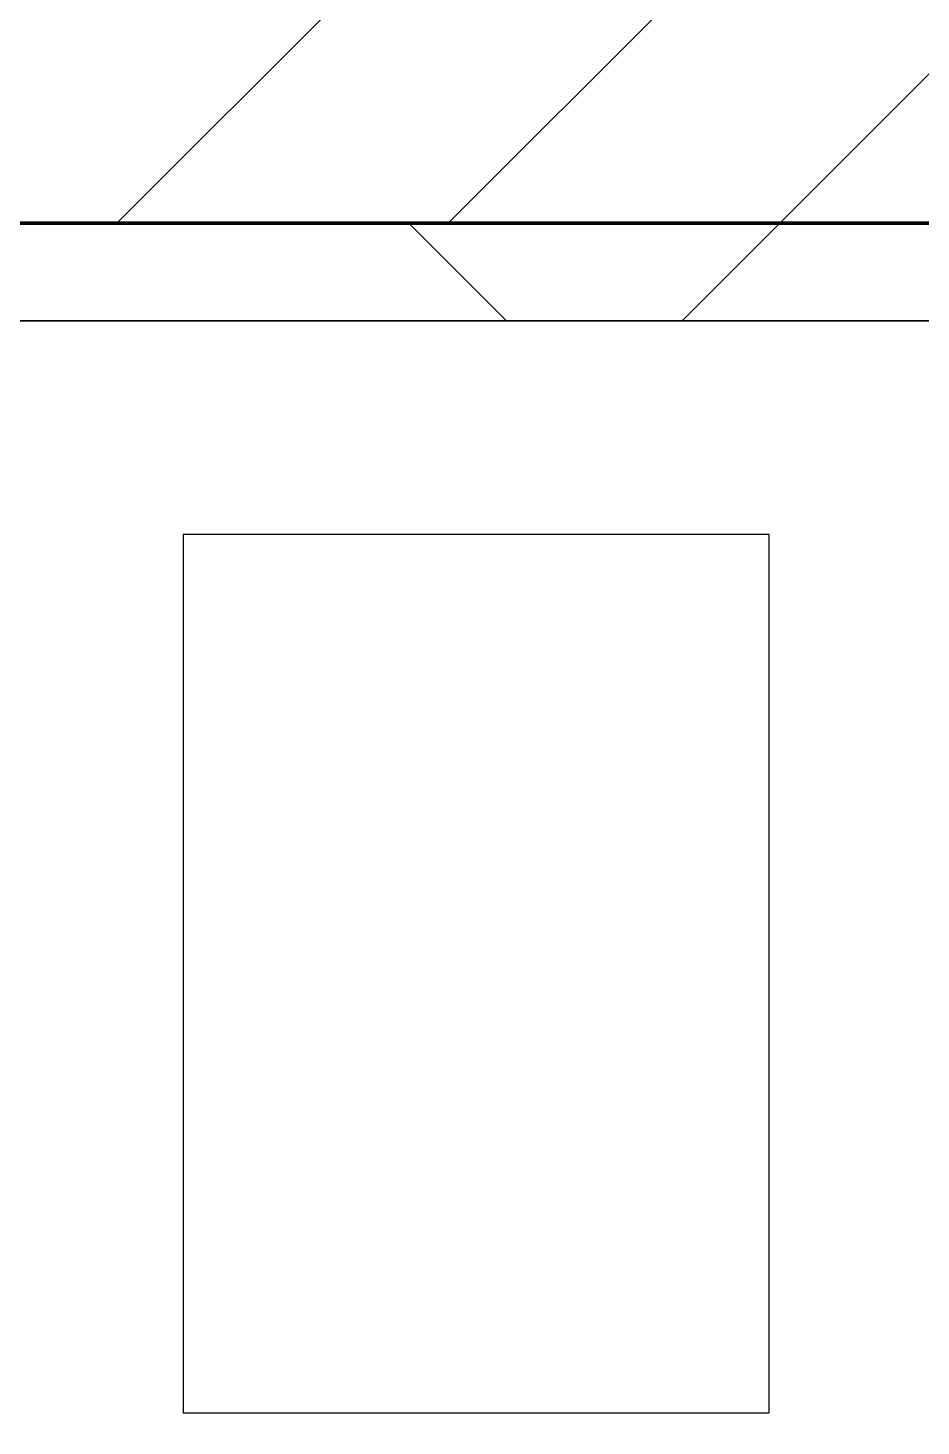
# Model space of a CAD drawing. Header units: millimetres. Extents: x -794868 to -715506, y -16735 to 22434.
# Drawn here: x -729812 to -729355, y 7328 to 8044 of the extents above; entities that cross this region are included whole.
import ezdxf
from ezdxf.xclip import XClip

# ---------------------------------------------------------------- set-up
doc = ezdxf.new("R2010")
doc.units = ezdxf.units.MM
doc.header["$XCLIPFRAME"] = 0
doc.layers.add('000 - WIPEOUT', color=250, linetype='Continuous')
doc.layers.add('A11_ALU.SOLID SHEET', color=2, linetype='Continuous')
for name, color, linetype, lineweight in [('A-GLAZ-CURT', 2, 'Continuous', 9), ('A-WALL', 5, 'Continuous', 35), ('A-WALL-FNSH', 2, 'Continuous', 35), ('A-WALL-PATT', 1, 'Continuous', 35)]:
    doc.layers.add(name, color=color, linetype=linetype, lineweight=lineweight)

# ---------------------------------------------------------------- blocks, each defined once
blk = doc.blocks.new('PPLS-PP19_Custom Tile Pattern - Custom Tile Pattern-V47-4262-01 ENLARGED UPPER PLATFORM LEVEL - REFLECTED CEILING PLAN - SHEET 3')
at = {"layer": 'A-GLAZ-CURT'}
for p, q in [((-300, 0), (300, 0)), ((300, 0), (-300, 0)), ((230.06, 0), (300, 0)), ((-300, -50), (300, -50)), ((300, -50), (-300, -50))]:
    blk.add_line(p, q, dxfattribs=at)
for points, knots in [([(171.51, 0), (176.48, 0), (193.23, 0), (201.73, 0), (208.81, 0), (213.9, 0), (241.96, 0), (266.73, 0), (281.71, 0), (291.71, 0), (296.52, 0), (297.86, 0), (298.09, 0)], [-7971.819559, -7971.819559, -7971.819559, -7971.819559, -7784.112253, -7606.717214, -7289.299508, -7042.621073, -6582.165592, -6068.460911, -5766.029927, -5566.724884, -5280.360606, -5199.253518, -5199.253518, -5199.253518, -5199.253518]), ([(300, 0), (286.53, 0), (254.22, 0), (210.58, 0), (186.51, 0), (177.41, 0)], [-285.253232, -285.253232, -285.253232, -285.253232, -244.693688, -187.987675, -154.190936, -154.190936, -154.190936, -154.190936]), ([(300, 0), (288.22, 0), (262, 0), (230.43, 0), (219.94, 0), (219.02, 0)], [-12528.858583, -12528.858583, -12528.858583, -12528.858583, -11905.454923, -11162.864862, -10856.732305, -10856.732305, -10856.732305, -10856.732305]), ([(284.76, 0), (284.76, 0), (285.09, 0), (287.47, 0), (293.59, 0), (297.76, 0), (300, 0)], [-4110.630118, -4110.630118, -4110.630118, -4110.630118, -4053.389046, -3959.664717, -3862.421465, -3746.95702, -3746.95702, -3746.95702, -3746.95702]), ([(297.38, 0), (295.84, 0), (291.62, 0), (285.38, 0), (284.87, 0)], [-4803.172655, -4803.172655, -4803.172655, -4803.172655, -4358.271401, -4143.037883, -4143.037883, -4143.037883, -4143.037883])]:
    blk.add_open_spline(points, degree=3, knots=knots, dxfattribs=at)
blk = doc.blocks.new('PPLS-PP19_Custom Tile Pattern - Custom Tile Pattern-V48-4262-01 ENLARGED UPPER PLATFORM LEVEL - REFLECTED CEILING PLAN - SHEET 3')
at = {"layer": 'A-GLAZ-CURT'}
for p, q in [((-300, 0), (300, 0)), ((300, 0), (-300, 0)), ((-293.07, 0), (-287.36, 0)), ((-287.36, 0), (-293.07, 0)), ((-287, 0), (-275.75, 0)), ((-275.75, 0), (-287, 0)), ((-222.32, 0), (-205, 0)), ((-205, 0), (-222.32, 0)), ((-300, -50), (300, -50)), ((300, -50), (-300, -50))]:
    blk.add_line(p, q, dxfattribs=at)
at = {"layer": 'A-GLAZ-CURT', "flags": 128}
for points in [[(-300, 0), (-291.56, 0), (-283.3, 0), (-275.2, 0), (-267.26, 0), (-259.45, 0), (-251.77, 0), (-244.2, 0), (-236.74, 0), (-229.36, 0), (-222.06, 0), (-214.83, 0), (-207.71, 0), (-200.76, 0), (-194.02, 0), (-187.54, 0), (-181.38, 0), (-175.58, 0), (-170.25, 0), (-165.64, 0), (-162.01, 0), (-159.53, 0), (-157.46, 0), (-154.52, 0), (-149.42, 0), (-141.84, 0), (-132.81, 0), (-126.08, 0)], [(-151.61, 0), (-155.53, 0), (-160.27, 0), (-164.95, 0), (-169.65, 0), (-174.47, 0), (-179.49, 0), (-184.81, 0), (-190.44, 0), (-196.37, 0), (-202.58, 0), (-209.04, 0), (-215.73, 0), (-222.63, 0), (-229.72, 0), (-236.97, 0), (-244.39, 0), (-251.96, 0), (-259.67, 0), (-267.51, 0), (-275.48, 0), (-283.55, 0), (-291.73, 0), (-300, 0)], [(-125.17, 0), (-128.55, 0), (-134.16, 0), (-140.03, 0), (-145.5, 0), (-150.63, 0)]]:
    blk.add_lwpolyline(points, dxfattribs=at)
at = {"layer": 'A-GLAZ-CURT'}
for points in [[(-300, 0), (-295.85, 0), (-291.72, 0), (-287.63, 0)], [(-83.71, 0), (-84.53, 0), (-85.34, 0), (-86.16, 0)], [(-39.84, 0), (-39.08, 0), (-38.11, 0), (-37.36, 0)], [(-22.56, 0), (-20.44, 0), (-18.2, 0), (-16.02, 0)], [(-13, 0), (-13.74, 0), (-14.64, 0), (-15.78, 0)], [(24.49, 0), (25.23, 0), (25.72, 0), (26.04, 0)], [(80.35, 0), (79.57, 0), (78.27, 0), (76.63, 0)], [(84.06, 0), (83.48, 0), (82.41, 0), (81.72, 0)]]:
    blk.add_open_spline(points, degree=3, dxfattribs=at)
for points, knots in [([(-152.67, 0), (-171.19, 0), (-210.79, 0), (-262.56, 0), (-294.48, 0), (-300, 0)], [-16636.165947, -16636.165947, -16636.165947, -16636.165947, -15131.813646, -13729.592194, -13439.944408, -13439.944408, -13439.944408, -13439.944408]), ([(-287.34, 0), (-276.41, 0), (-233.31, 0), (-189.1, 0), (-159.23, 0), (-151.58, 0)], [-5096.083337, -5096.083337, -5096.083337, -5096.083337, -4502.809032, -2700.551212, -2012.823282, -2012.823282, -2012.823282, -2012.823282]), ([(-137.88, 0), (-140.56, 0), (-147.66, 0), (-147.69, 0), (-158.72, 0), (-174.02, 0), (-185.59, 0), (-209.77, 0), (-232.01, 0), (-255.22, 0), (-262.59, 0), (-264.9, 0), (-265.4, 0)], [-3187.727384, -3187.727384, -3187.727384, -3187.727384, -2919.378265, -2477.344047, -2237.412286, -2029.680487, -1755.085331, -1400.429864, -858.079193, -543.655514, -208.940337, 0, 0, 0, 0]), ([(-258.6, 0), (-257.91, 0), (-254.26, 0), (-241.25, 0), (-225.99, 0), (-213.1, 0), (-200.2, 0), (-185.8, 0), (-171.77, 0), (-158.7, 0), (-157.22, 0)], [-5722.54675, -5722.54675, -5722.54675, -5722.54675, -5657.471696, -5413.335975, -5017.494783, -4832.723979, -4666.091899, -4349.945572, -4000.813434, -3840.635403, -3840.635403, -3840.635403, -3840.635403]), ([(-133.82, 0), (-135.51, 0), (-137.8, 0), (-149.31, 0), (-162.01, 0), (-177.91, 0), (-199.46, 0), (-216.65, 0), (-231.26, 0), (-233.46, 0), (-234, 0)], [-2731.647847, -2731.647847, -2731.647847, -2731.647847, -2418.507304, -2308.929706, -2113.765672, -1763.376603, -1422.553702, -978.033455, -846.069444, -682.911962, -682.911962, -682.911962, -682.911962]), ([(-233.49, 0), (-233.44, 0), (-232.38, 0), (-230.74, 0), (-225.3, 0), (-223.63, 0)], [-455.274641, -455.274641, -455.274641, -455.274641, -440.605512, -119.536984, 0, 0, 0, 0]), ([(-223.63, 0), (-219.39, 0), (-206.17, 0), (-188.58, 0), (-169.02, 0), (-157.93, 0), (-152.01, 0)], [-5463.295695, -5463.295695, -5463.295695, -5463.295695, -5161.076232, -4739.070012, -4465.409639, -4149.119819, -4149.119819, -4149.119819, -4149.119819]), ([(-84.49, 0), (-97.88, 0), (-119.76, 0), (-145.82, 0), (-151.59, 0)], [-18863.835505, -18863.835505, -18863.835505, -18863.835505, -17136.203329, -16665.498151, -16665.498151, -16665.498151, -16665.498151]), ([(-151.59, 0), (-145.94, 0), (-136.73, 0), (-127.33, 0), (-124.19, 0), (-123.43, 0), (-123.28, 0)], [-4141.696465, -4141.696465, -4141.696465, -4141.696465, -3839.893365, -3647.167523, -3488.92562, -3439.852845, -3439.852845, -3439.852845, -3439.852845]), ([(-151.06, 0), (-150.06, 0), (-147.11, 0), (-143.57, 0), (-138.62, 0)], [-3456.571863, -3456.571863, -3456.571863, -3456.571863, -3371.022232, -3227.460399, -3227.460399, -3227.460399, -3227.460399]), ([(-151.03, 0), (-140.01, 0), (-124.96, 0), (-110.8, 0), (-99.5, 0), (-91.46, 0)], [-1996.172939, -1996.172939, -1996.172939, -1996.172939, -1002.059161, -460.363443, 0, 0, 0, 0]), ([(-118.78, 0), (-121.86, 0), (-126.28, 0), (-136.96, 0), (-147.46, 0), (-150.03, 0), (-150.57, 0)], [-5938.474035, -5938.474035, -5938.474035, -5938.474035, -5700.061948, -5508.838257, -5298.784692, -5196.16478, -5196.16478, -5196.16478, -5196.16478]), ([(-150.34, 0), (-150.07, 0), (-147.75, 0), (-142.6, 0), (-127.26, 0), (-107.3, 0), (-94.05, 0), (-85.05, 0), (-83.82, 0)], [-4948.728362, -4948.728362, -4948.728362, -4948.728362, -4883.323924, -4440.880425, -4054.690705, -3793.097032, -3402.597032, -3340.391645, -3340.391645, -3340.391645, -3340.391645]), ([(-84.2, 0), (-92.34, 0), (-112.04, 0), (-130.52, 0), (-147.74, 0), (-149.07, 0)], [-7439.669089, -7439.669089, -7439.669089, -7439.669089, -7004.680444, -6449.282163, -6277.220794, -6277.220794, -6277.220794, -6277.220794]), ([(-148.23, 0), (-146.94, 0), (-140.15, 0), (-137.28, 0), (-133.93, 0), (-128.78, 0), (-126.5, 0)], [-6162.058746, -6162.058746, -6162.058746, -6162.058746, -6017.569127, -5560.701257, -5364.112219, -5231.017328, -5231.017328, -5231.017328, -5231.017328]), ([(-86.16, 0), (-91.37, 0), (-104.13, 0), (-122.65, 0), (-139.03, 0), (-146.11, 0), (-146.95, 0)], [-1681.3698, -1681.3698, -1681.3698, -1681.3698, -1374.161226, -945.742622, -741.901385, -489.130243, -489.130243, -489.130243, -489.130243]), ([(-146.69, 0), (-146.59, 0), (-145.49, 0), (-135.69, 0), (-128.29, 0), (-125.15, 0)], [-420.34245, -420.34245, -420.34245, -420.34245, -406.956646, -290.263673, 0, 0, 0, 0]), ([(-127.41, 0), (-131.63, 0), (-133.16, 0), (-134.09, 0), (-134.15, 0)], [-8540.990293, -8540.990293, -8540.990293, -8540.990293, -8266.114998, -8246.473386, -8246.473386, -8246.473386, -8246.473386]), ([(-134.15, 0), (-133.32, 0), (-130.31, 0), (-117.33, 0), (-92.04, 0), (-74.02, 0), (-62.74, 0), (-60.36, 0), (-59.97, 0)], [-7657.439573, -7657.439573, -7657.439573, -7657.439573, -7293.749979, -6839.55839, -6236.997189, -5713.340575, -5140.470607, -5006.787413, -5006.787413, -5006.787413, -5006.787413]), ([(-120.13, 0), (-120.14, 0), (-120.24, 0), (-121.3, 0), (-129.25, 0), (-133.82, 0)], [-2933.992132, -2933.992132, -2933.992132, -2933.992132, -2920.575025, -2840.280255, -2731.647847, -2731.647847, -2731.647847, -2731.647847]), ([(-113.43, 0), (-113.44, 0), (-113.96, 0), (-119.73, 0), (-125.43, 0), (-127.03, 0), (-127.41, 0)], [-328.499627, -328.499627, -328.499627, -328.499627, -282.672656, -98.539552, -24.539552, 0, 0, 0, 0]), ([(-126.5, 0), (-122.44, 0), (-108.71, 0), (-86.68, 0), (-63.44, 0), (-54.4, 0), (-48.53, 0), (-31, 0), (-23.16, 0), (-15.87, 0)], [-5231.017328, -5231.017328, -5231.017328, -5231.017328, -4994.692869, -4542.524482, -4008.285538, -3689.699207, -3546.54457, -3315.260113, -2874.092799, -2874.092799, -2874.092799, -2874.092799]), ([(-125.15, 0), (-124.93, 0), (-121.96, 0), (-113.01, 0), (-98.9, 0), (-90.18, 0), (-84.15, 0), (-83.89, 0)], [-3362.7396, -3362.7396, -3362.7396, -3362.7396, -3342.215224, -3074.362186, -2902.289527, -2605.247022, -2592.111775, -2592.111775, -2592.111775, -2592.111775]), ([(-122.08, 0), (-122.01, 0), (-121.69, 0), (-121.2, 0), (-120.88, 0)], [-3136.336417, -3136.336417, -3136.336417, -3136.336417, -3110.304437, -3035.164275, -3035.164275, -3035.164275, -3035.164275]), ([(-84.85, 0), (-92.14, 0), (-101.89, 0), (-114.02, 0), (-117.28, 0), (-118.78, 0)], [-618.591045, -618.591045, -618.591045, -618.591045, -229.489605, -116.330425, 0, 0, 0, 0]), ([(-117.74, 0), (-117.19, 0), (-114.78, 0), (-113.43, 0), (-113.43, 0)], [-821.249067, -821.249067, -821.249067, -821.249067, -394.672656, -330.879064, -330.879064, -330.879064, -330.879064]), ([(-36.62, 0), (-36.62, 0), (-40.35, 0), (-44.32, 0), (-58.97, 0), (-85.2, 0), (-107.61, 0), (-116.56, 0), (-117.56, 0)], [-4069.478503, -4069.478503, -4069.478503, -4069.478503, -3858.647035, -3538.256648, -2842.901703, -2193.204658, -1433.981041, -985.49888, -985.49888, -985.49888, -985.49888]), ([(-115.82, 0), (-114.96, 0), (-110.41, 0), (-97.94, 0), (-87.91, 0), (-83.72, 0)], [-5724.064692, -5724.064692, -5724.064692, -5724.064692, -5430.283136, -5103.229623, -4877.901034, -4877.901034, -4877.901034, -4877.901034]), ([(9.32, 0), (9.08, 0), (7.65, 0), (2.57, 0), (-12.23, 0), (-25.64, 0), (-40, 0), (-56.24, 0), (-75.59, 0), (-94, 0), (-112.01, 0), (-114.94, 0), (-115.63, 0)], [-2922.926651, -2922.926651, -2922.926651, -2922.926651, -2882.788014, -2720.818881, -2518.50168, -2125.455881, -1792.521578, -1466.981642, -1208.454564, -789.402658, -501.969187, -243.577221, -243.577221, -243.577221, -243.577221]), ([(-91.46, 0), (-90.09, 0), (-84.7, 0), (-77.43, 0), (-72.73, 0), (-72.64, 0), (-72.64, 0)], [-19832.387487, -19832.387487, -19832.387487, -19832.387487, -19753.885894, -19541.04734, -19478.625389, -19471.062469, -19471.062469, -19471.062469, -19471.062469]), ([(-83.72, 0), (-78.51, 0), (-71.42, 0), (-65.93, 0), (-65.07, 0)], [-2589.188103, -2589.188103, -2589.188103, -2589.188103, -2322.099534, -2241.8264, -2241.8264, -2241.8264, -2241.8264]), ([(-72.93, 0), (-75.51, 0), (-79.28, 0), (-83.42, 0), (-83.71, 0)], [-19442.345229, -19442.345229, -19442.345229, -19442.345229, -18935.241197, -18897.793054, -18897.793054, -18897.793054, -18897.793054]), ([(-36.33, 0), (-36.43, 0), (-37.27, 0), (-45.02, 0), (-46.13, 0), (-60.59, 0), (-74.04, 0), (-81.82, 0), (-83.71, 0)], [-1855.773136, -1855.773136, -1855.773136, -1855.773136, -1810.870157, -1672.078046, -1405.135169, -1060.00838, -740.068933, -638.988113, -638.988113, -638.988113, -638.988113]), ([(-83.71, 0), (-79.88, 0), (-74.25, 0), (-68.41, 0), (-65.12, 0), (-63.63, 0)], [-3338.57263, -3338.57263, -3338.57263, -3338.57263, -3144.956779, -3050.982048, -2969.237017, -2969.237017, -2969.237017, -2969.237017]), ([(-26.75, 0), (-27.82, 0), (-36.18, 0), (-53.55, 0), (-71.04, 0), (-82.59, 0), (-83.71, 0)], [-8718.362214, -8718.362214, -8718.362214, -8718.362214, -8532.293389, -8073.216054, -7508.296369, -7448.502845, -7448.502845, -7448.502845, -7448.502845]), ([(-83.37, 0), (-82.02, 0), (-66.92, 0), (-42.53, 0), (-12.78, 0), (4.23, 0), (9.64, 0), (10.14, 0), (10.18, 0)], [-4871.544419, -4871.544419, -4871.544419, -4871.544419, -4799.173296, -4065.652676, -3589.737505, -3285.047089, -3066.359526, -3044.715262, -3044.715262, -3044.715262, -3044.715262]), ([(-29.03, 0), (-33.97, 0), (-43.74, 0), (-56.37, 0), (-71.66, 0), (-77.83, 0), (-82.66, 0), (-83.28, 0), (-83.28, 0)], [-2680.714891, -2680.714891, -2680.714891, -2680.714891, -2413.671296, -2161.752162, -2006.592567, -1646.621388, -1424.436217, -1393.971743, -1393.971743, -1393.971743, -1393.971743]), ([(-83.28, 0), (-83.28, 0), (-82.91, 0), (-76.14, 0), (-62.97, 0), (-48.14, 0), (-36.49, 0), (-33.57, 0), (-29.94, 0), (-28.57, 0)], [-1393.4169, -1393.4169, -1393.4169, -1393.4169, -1353.722004, -1274.333717, -1073.56893, -651.549973, -296.515819, -83.513472, 0, 0, 0, 0]), ([(-63.96, 0), (-64.13, 0), (-71.3, 0), (-78.3, 0), (-82.61, 0)], [-2171.769325, -2171.769325, -2171.769325, -2171.769325, -2007.031671, -1751.426875, -1751.426875, -1751.426875, -1751.426875]), ([(-66.39, 0), (-66.39, 0), (-63.63, 0), (-53.63, 0), (-34.42, 0), (-29.82, 0), (-29.19, 0)], [-2493.31794, -2493.31794, -2493.31794, -2493.31794, -2315.303971, -1809.437387, -963.711516, -666.19313, -666.19313, -666.19313, -666.19313]), ([(-15.84, 0), (-28.52, 0), (-48.62, 0), (-65.77, 0), (-66.37, 0), (-66.38, 0)], [-3663.710084, -3663.710084, -3663.710084, -3663.710084, -2981.410125, -2542.574734, -2498.224237, -2498.224237, -2498.224237, -2498.224237]), ([(-63.63, 0), (-61.49, 0), (-57.39, 0), (-54.49, 0), (-45.2, 0), (-40.79, 0), (-40.46, 0), (-40.44, 0)], [-2969.237017, -2969.237017, -2969.237017, -2969.237017, -2851.217951, -2734.127174, -2474.780881, -2410.990208, -2350.645972, -2350.645972, -2350.645972, -2350.645972]), ([(-58.83, 0), (-58.37, 0), (-57.29, 0), (-54.23, 0), (-46.33, 0), (-42.62, 0), (-41.76, 0)], [-4859.52896, -4859.52896, -4859.52896, -4859.52896, -4680.891996, -4469.85053, -4321.566175, -4270.495146, -4270.495146, -4270.495146, -4270.495146]), ([(-51.83, 0), (-51.83, 0), (-51.78, 0), (-47.4, 0), (-46.01, 0), (-40.22, 0), (-36.78, 0)], [-632.814994, -632.814994, -632.814994, -632.814994, -627.965721, -508.377888, -260.442412, 0, 0, 0, 0]), ([(76.63, 0), (74.8, 0), (67.65, 0), (53.52, 0), (37, 0), (24.07, 0), (12.82, 0), (-2.9, 0), (-20.62, 0), (-32.81, 0), (-44.85, 0), (-51.43, 0), (-51.79, 0)], [-3095.572228, -3095.572228, -3095.572228, -3095.572228, -2950.589685, -2634.532728, -2313.748533, -2106.613311, -1925.670641, -1617.263037, -1290.787923, -1039.307308, -819.71621, -644.910881, -644.910881, -644.910881, -644.910881]), ([(-41.76, 0), (-39.9, 0), (-37.72, 0), (-36.92, 0), (-36.77, 0)], [-4270.495146, -4270.495146, -4270.495146, -4270.495146, -4161.040818, -4106.245333, -4106.245333, -4106.245333, -4106.245333]), ([(-36.78, 0), (-32.43, 0), (-19.22, 0), (8.83, 0), (35.15, 0), (50.85, 0), (51.96, 0)], [-6191.144455, -6191.144455, -6191.144455, -6191.144455, -5862.463379, -5340.621928, -4573.028122, -4514.376165, -4514.376165, -4514.376165, -4514.376165]), ([(-36.29, 0), (-36.29, 0), (-34.66, 0), (-28.88, 0), (-26.95, 0), (-26.54, 0)], [-9150.272121, -9150.272121, -9150.272121, -9150.272121, -9057.163041, -8919.836787, -8834.607043, -8834.607043, -8834.607043, -8834.607043]), ([(-16, 0), (-18.2, 0), (-25.71, 0), (-34.76, 0), (-36.04, 0)], [-9532.07602, -9532.07602, -9532.07602, -9532.07602, -9424.652049, -9182.880979, -9182.880979, -9182.880979, -9182.880979]), ([(-33.34, 0), (-33.34, 0), (-32.93, 0), (-31.16, 0), (-30.52, 0)], [-2415.024266, -2415.024266, -2415.024266, -2415.024266, -2357.633367, -2323.618664, -2323.618664, -2323.618664, -2323.618664]), ([(70.61, 0), (66.16, 0), (55.8, 0), (39.61, 0), (24.74, 0), (2.64, 0), (-17.84, 0), (-30.57, 0), (-31.82, 0), (-32, 0)], [-4647.237329, -4647.237329, -4647.237329, -4647.237329, -4326.416877, -4098.545751, -3766.694881, -3333.063701, -2994.501669, -2698.150104, -2614.070998, -2614.070998, -2614.070998, -2614.070998]), ([(-30.76, 0), (-30.73, 0), (-29.99, 0), (-23.65, 0), (-16.2, 0), (-15.87, 0)], [-54176.191683, -54176.191683, -54176.191683, -54176.191683, -54157.274271, -53749.15266, -53730.622646, -53730.622646, -53730.622646, -53730.622646]), ([(-30.52, 0), (-27.11, 0), (-22.81, 0), (-17.73, 0), (-15.86, 0)], [-2323.618664, -2323.618664, -2323.618664, -2323.618664, -2142.497158, -2042.36781, -2042.36781, -2042.36781, -2042.36781]), ([(-15.83, 0), (-16.76, 0), (-19.79, 0), (-25.97, 0), (-29.52, 0), (-30.21, 0)], [-54974.522643, -54974.522643, -54974.522643, -54974.522643, -54789.006179, -54461.685999, -54290.791712, -54290.791712, -54290.791712, -54290.791712]), ([(8.33, 0), (8.19, 0), (7.18, 0), (0.32, 0), (-13.89, 0), (-24.92, 0), (-29.03, 0)], [-3574.286521, -3574.286521, -3574.286521, -3574.286521, -3526.962355, -3285.499107, -2903.012179, -2680.714891, -2680.714891, -2680.714891, -2680.714891]), ([(-28.98, 0), (-28.66, 0), (-27.39, 0), (-24.45, 0), (-22.56, 0)], [-166.548282, -166.548282, -166.548282, -166.548282, -102.06493, 0, 0, 0, 0]), ([(-28.57, 0), (-26.93, 0), (-20.29, 0), (-11.45, 0), (2.08, 0), (13.15, 0), (21.24, 0), (24.62, 0), (24.72, 0), (24.72, 0)], [-5361.429781, -5361.429781, -5361.429781, -5361.429781, -5261.36855, -5050.479954, -4785.90057, -4596.498881, -4445.288762, -4384.376941, -4376.041937, -4376.041937, -4376.041937, -4376.041937]), ([(-15.83, 0), (-15.71, 0), (-14.82, 0), (-11.36, 0), (-7.66, 0), (-6.6, 0), (-6.44, 0)], [-56350.276409, -56350.276409, -56350.276409, -56350.276409, -56344.022017, -56303.229861, -56166.290093, -56124.392176, -56124.392176, -56124.392176, -56124.392176]), ([(30.82, 0), (29.27, 0), (20.14, 0), (5.3, 0), (-8.71, 0), (-15.83, 0)], [-10462.034656, -10462.034656, -10462.034656, -10462.034656, -10363.088938, -9884.23066, -9534.874054, -9534.874054, -9534.874054, -9534.874054]), ([(31.18, 0), (25.97, 0), (11.99, 0), (-3.89, 0), (-14.31, 0), (-15.82, 0)], [-4496.803627, -4496.803627, -4496.803627, -4496.803627, -4222.080604, -3745.412743, -3664.062215, -3664.062215, -3664.062215, -3664.062215]), ([(-15.39, 0), (-8.27, 0), (8.61, 0), (15.02, 0), (22.91, 0), (31, 0), (39.04, 0), (51.19, 0), (58.74, 0), (61.34, 0), (61.45, 0)], [-2864.387349, -2864.387349, -2864.387349, -2864.387349, -2439.246196, -2084.094819, -1956.422387, -1818.904206, -1645.594513, -1443.202566, -1228.752106, -1120.932285, -1120.932285, -1120.932285, -1120.932285]), ([(-15.34, 0), (-9.38, 0), (7.66, 0), (22.06, 0), (37.44, 0), (45.92, 0), (57.76, 0), (64.47, 0), (72.74, 0), (75.22, 0), (76.03, 0), (76.21, 0)], [-2033.166331, -2033.166331, -2033.166331, -2033.166331, -1716.209403, -1206.526904, -1089.329421, -901.315459, -753.071572, -495.328968, -421.953223, -334.951786, -290.452333, -290.452333, -290.452333, -290.452333]), ([(-15.19, 0), (-13.07, 0), (7.48, 0), (42.82, 0), (88.72, 0), (120.63, 0), (138.28, 0), (138.53, 0)], [-461.142613, -461.142613, -461.142613, -461.142613, -429.606584, -390.253598, -346.313304, -291.370682, -290.5735, -290.5735, -290.5735, -290.5735]), ([(-6.54, 0), (-6.73, 0), (-7.2, 0), (-7.6, 0), (-7.79, 0)], [-56009.792147, -56009.792147, -56009.792147, -56009.792147, -55949.290093, -55895.192118, -55895.192118, -55895.192118, -55895.192118]), ([(-2.63, 0), (-2.47, 0), (-1.22, 0), (4.92, 0), (15.97, 0), (22.54, 0), (24.49, 0)], [-226.825321, -226.825321, -226.825321, -226.825321, -220.269177, -206.416616, -198.214427, -187.717507, -187.717507, -187.717507, -187.717507]), ([(103.09, 0), (101.08, 0), (86.31, 0), (63.34, 0), (35.84, 0), (12, 0), (3.08, 0), (-1.67, 0), (-2.25, 0)], [-375.435014, -375.435014, -375.435014, -375.435014, -369.147452, -330.153101, -307.516438, -285.83788, -246.234814, -234.646884, -234.646884, -234.646884, -234.646884]), ([(24.69, 0), (24.54, 0), (20.99, 0), (15.48, 0), (10.8, 0), (9.63, 0)], [-4368.572414, -4368.572414, -4368.572414, -4368.572414, -4306.476363, -4080.000647, -3772.857994, -3772.857994, -3772.857994, -3772.857994]), ([(18.16, 0), (19.15, 0), (24.25, 0), (25.66, 0), (26.12, 0)], [-5700.113719, -5700.113719, -5700.113719, -5700.113719, -5554.232259, -5302.431367, -5302.431367, -5302.431367, -5302.431367]), ([(51.57, 0), (48.5, 0), (43.08, 0), (29.53, 0), (20.67, 0), (18.85, 0), (18.16, 0)], [-6518.871504, -6518.871504, -6518.871504, -6518.871504, -6314.283804, -6135.05769, -5972.647715, -5832.674503, -5832.674503, -5832.674503, -5832.674503]), ([(27.44, 0), (27.9, 0), (29.54, 0), (37.8, 0), (46.19, 0), (52.03, 0)], [-5037.309798, -5037.309798, -5037.309798, -5037.309798, -4887.603822, -4705.298446, -4374.950832, -4374.950832, -4374.950832, -4374.950832]), ([(27.89, 0), (29.09, 0), (33.4, 0), (48.37, 0), (71.92, 0), (98.71, 0), (112.88, 0), (119.9, 0)], [-147.777612, -147.777612, -147.777612, -147.777612, -135.792042, -118.513713, -97.899267, -63.759246, -44.223576, -44.223576, -44.223576, -44.223576]), ([(51.17, 0), (49.96, 0), (43.96, 0), (36.46, 0), (30.82, 0)], [-498.192126, -498.192126, -498.192126, -498.192126, -360.610861, 0, 0, 0, 0]), ([(136.44, 0), (121.66, 0), (86.93, 0), (51.16, 0), (31.18, 0)], [-106.750556, -106.750556, -106.750556, -106.750556, -59.610984, 0, 0, 0, 0]), ([(168.37, 0), (167.68, 0), (162.47, 0), (147.02, 0), (109.77, 0), (76.86, 0), (57.82, 0), (46.51, 0), (41.18, 0), (36.02, 0), (35.54, 0), (35.54, 0)], [-543.375029, -543.375029, -543.375029, -543.375029, -530.793311, -458.593899, -401.860199, -357.622665, -341.267687, -334.000314, -326.15566, -319.318397, -317.489778, -317.489778, -317.489778, -317.489778]), ([(36.29, 0), (37.77, 0), (48.82, 0), (64.79, 0), (93.35, 0), (111.53, 0), (118.92, 0)], [-314.598523, -314.598523, -314.598523, -314.598523, -305.899624, -287.17622, -249.500363, -203.900213, -203.900213, -203.900213, -203.900213]), ([(114.39, 0), (114.2, 0), (112.08, 0), (105.42, 0), (92.38, 0), (85.59, 0), (74.4, 0), (62.26, 0), (55.51, 0), (52.31, 0), (52.02, 0)], [-8148.58938, -8148.58938, -8148.58938, -8148.58938, -8105.191388, -7723.759874, -7531.75727, -7135.649961, -6924.452779, -6738.82075, -6548.303034, -6528.762364, -6528.762364, -6528.762364, -6528.762364]), ([(52.04, 0), (59.97, 0), (71.87, 0), (82.12, 0), (83.66, 0)], [-4513.076734, -4513.076734, -4513.076734, -4513.076734, -4094.177415, -3869.465285, -3869.465285, -3869.465285, -3869.465285]), ([(52.06, 0), (52.43, 0), (59.78, 0), (71.67, 0), (84.83, 0), (86.01, 0), (92.51, 0), (94.33, 0)], [-4374.505878, -4374.505878, -4374.505878, -4374.505878, -4353.683244, -3960.84581, -3759.045785, -3336.541051, -2783.776468, -2783.776468, -2783.776468, -2783.776468]), ([(61.47, 0), (61.47, 0), (61.21, 0), (54.61, 0), (53.71, 0), (53.56, 0)], [-1113.311073, -1113.311073, -1113.311073, -1113.311073, -1096.402191, -891.204116, -747.28819, -747.28819, -747.28819, -747.28819]), ([(76.22, 0), (75.58, 0), (73.64, 0), (71.05, 0), (70.61, 0)], [-193.634889, -193.634889, -193.634889, -193.634889, -31.537676, 0, 0, 0, 0]), ([(94.4, 0), (94.4, 0), (94.64, 0), (99.11, 0), (108.97, 0), (120.79, 0), (139.94, 0), (163.31, 0), (185.23, 0), (193.62, 0), (194.69, 0), (194.79, 0)], [-2348.345796, -2348.345796, -2348.345796, -2348.345796, -2310.419338, -2233.599744, -2052.234781, -1843.028543, -1530.39897, -1095.004608, -529.74427, -295.064701, -265.121568, -265.121568, -265.121568, -265.121568]), ([(119.91, 0), (118.95, 0), (114.09, 0), (108.04, 0), (103.09, 0)], [-19.941806, -19.941806, -19.941806, -19.941806, -15.488593, 0, 0, 0, 0]), ([(119.87, 0), (117.29, 0), (114.11, 0), (111.98, 0), (105.66, 0), (105.23, 0), (105.23, 0)], [-9426.51384, -9426.51384, -9426.51384, -9426.51384, -9220.200448, -9012.77275, -8966.157302, -8929.495943, -8929.495943, -8929.495943, -8929.495943]), ([(105.26, 0), (105.52, 0), (111.01, 0), (112.65, 0), (113.59, 0)], [-8920.561005, -8920.561005, -8920.561005, -8920.561005, -8814.835624, -8577.462505, -8577.462505, -8577.462505, -8577.462505]), ([(129.02, 0), (129.02, 0), (124.41, 0), (122.82, 0), (120.54, 0), (119.93, 0)], [-35.386604, -35.386604, -35.386604, -35.386604, -31.430235, -22.807238, -19.969948, -19.969948, -19.969948, -19.969948]), ([(119.95, 0), (121.05, 0), (128.37, 0), (132.42, 0), (134.6, 0)], [-201.735633, -201.735633, -201.735633, -201.735633, -194.761443, -152.241002, -152.241002, -152.241002, -152.241002]), ([(157.9, 0), (156.77, 0), (151.67, 0), (143.29, 0), (134.04, 0), (126.24, 0), (122.19, 0), (120.43, 0), (120.2, 0)], [-10292.955006, -10292.955006, -10292.955006, -10292.955006, -10098.273015, -9847.788484, -9677.714971, -9567.007022, -9453.21225, -9435.208756, -9435.208756, -9435.208756, -9435.208756]), ([(120.21, 0), (121.98, 0), (125.09, 0), (128.63, 0), (128.95, 0)], [-43.933885, -43.933885, -43.933885, -43.933885, -39.050993, -35.895543, -35.895543, -35.895543, -35.895543]), ([(128.58, 0), (128.8, 0), (130.16, 0), (139.26, 0), (152.67, 0), (161.24, 0), (162.19, 0), (162.75, 0)], [-633.326174, -633.326174, -633.326174, -633.326174, -627.736123, -618.981161, -602.094757, -592.980799, -581.414464, -581.414464, -581.414464, -581.414464]), ([(137.1, 0), (136, 0), (133.64, 0), (129.87, 0), (129.11, 0)], [-670.405967, -670.405967, -670.405967, -670.405967, -651.020627, -640.742133, -640.742133, -640.742133, -640.742133])]:
    blk.add_open_spline(points, degree=3, knots=knots, dxfattribs=at)
blk = doc.blocks.new('*U685')
at = {"layer": 'A-GLAZ-CURT', "rotation": 180}
for name, p in [('PPLS-PP19_Custom Tile Pattern - Custom Tile Pattern-V48-4262-01 ENLARGED UPPER PLATFORM LEVEL - REFLECTED CEILING PLAN - SHEET 3', (15000, 4315)), ('PPLS-PP19_Custom Tile Pattern - Custom Tile Pattern-V47-4262-01 ENLARGED UPPER PLATFORM LEVEL - REFLECTED CEILING PLAN - SHEET 3', (15600, 4315))]:
    blk.add_blockref(name, p, dxfattribs=at)
blk = doc.blocks.new('*U1030')
at = {"color": 3}
blk.add_wipeout([(-225, -6650), (225, -6650), (225, -6950), (-225, -6950)], dxfattribs=at).dxf.layer = '000 - WIPEOUT'
at = {"layer": 'A11_ALU.SOLID SHEET', "color": 0, "linetype": 'ByBlock'}
blk.add_lwpolyline([(-225, -6950), (225, -6950), (225, -6650), (-225, -6650)], close=True, dxfattribs=at)
blk = doc.blocks.new('*U2281')
blk.add_lwpolyline([(-1246.65, 550), (17930.33, 550), (17930.33, 4315), (-1246.65, 4315)], close=True)
at = {"layer": 'A11_ALU.SOLID SHEET', "color": 0, "linetype": 'ByBlock', "rotation": 90}
blk.add_blockref('*U1030', (8300, 3980.5), dxfattribs=at)

msp = doc.modelspace()

# ---------------------------------------------------------------- block references
at = {"layer": 'A11_ALU.SOLID SHEET'}
ref = msp.add_blockref('*U2281', (-744682.37, 3579.02), dxfattribs=at)
XClip(ref).set_block_clipping_path([(-45801.3280238605, -9620.0077451947), (23704.0078937773, 10334.9999958097)])

# ---------------------------------------------------------------- next in the draw order: hatches: boundary and pattern name
at = {"layer": 'A-WALL-PATT', "lineweight": 9}
h = msp.add_hatch(dxfattribs=at)
h.set_pattern_fill('FP_2', color=256, style=0, pattern_type=2)
h.set_pattern_definition([(45, (0, 0), (-84.852814, 84.852814), [])])
h.paths.add_polyline_path([(-726702.04, 7944.02), (-726702.04, 8144.02), (-745928.95, 8144.02), (-745928.95, 7944.02), (-741941.23, 7944.02), (-741939.02, 7948.97), (-741927.94, 7944.02), (-737141.23, 7944.02), (-737139.02, 7948.97), (-737127.94, 7944.02), (-727494.49, 7944.02)])
h = msp.add_hatch(dxfattribs=at)
h.set_pattern_fill('FP_3', color=256, style=0, pattern_type=2)
h.set_pattern_definition([(45, (0, 0), (-212.13203, 212.13203), []), (135, (0, 0), (-212.13203, -212.13203), [])])
h.paths.add_polyline_path([(-726752.04, 7894.02), (-726702.04, 7894.02), (-726702.04, 7944.02), (-737127.94, 7944.02), (-737091.55, 7927.76), (-737089.44, 7931.09), (-737082.37, 7934.02), (-737075.3, 7931.09), (-737072.37, 7924.02), (-737072.37, 7919.2), (-737016.03, 7894.02), (-727494.49, 7894.02)])
h.paths.add_polyline_path([(-737675.94, 7894.02), (-737126.34, 7894.02), (-737157.37, 7907.88), (-737141.23, 7944.02), (-741927.94, 7944.02), (-741891.55, 7927.76), (-741889.44, 7931.09), (-741882.37, 7934.02), (-741875.3, 7931.09), (-741872.37, 7924.02), (-741872.37, 7919.2), (-741816.03, 7894.02), (-737811.69, 7894.02)])
h.paths.add_polyline_path([(-742087.9, 7894.02), (-741926.34, 7894.02), (-741957.37, 7907.88), (-741941.23, 7944.02), (-745928.95, 7944.02), (-745928.95, 7894.02), (-742155.77, 7894.02)])

# ---------------------------------------------------------------- next in the draw order: linework, layer by layer
at = {"layer": 'A-WALL', "color": 7, "lineweight": 70}
for p, q in [((-726702.04, 7944.02), (-735982.37, 7944.02)), ((-735982.37, 7944.02), (-726702.04, 7944.02))]:
    msp.add_line(p, q, dxfattribs=at)
at = {"layer": 'A-WALL-FNSH', "color": 250}
msp.add_line((-726752.04, 7894.02), (-735982.37, 7894.02), dxfattribs=at)

# ---------------------------------------------------------------- next in the draw order: block references
msp.add_blockref('*U685', (-744682.37, 3579.02))

doc.saveas('drawing.dxf')
